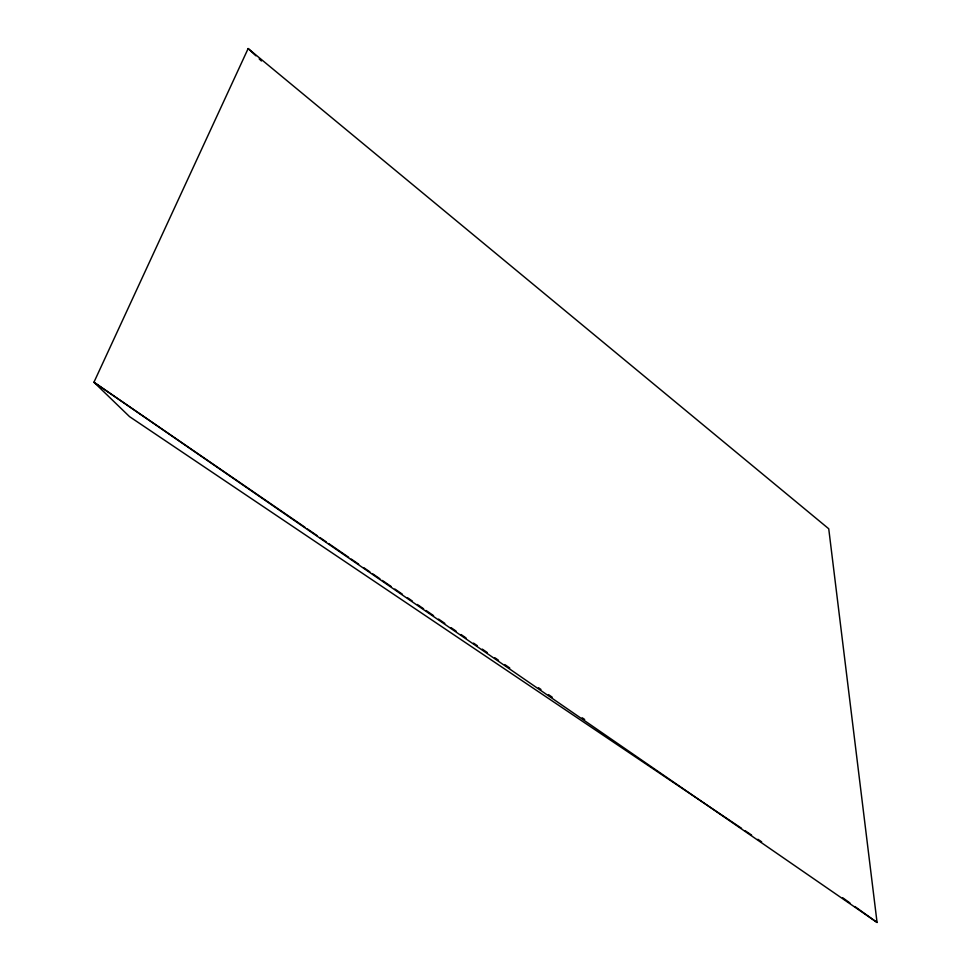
<?xml version="1.0" encoding="UTF-8"?>
<svg xmlns="http://www.w3.org/2000/svg" width="971" height="971" viewBox="0 0 971 971"><rect width="100%" height="100%" fill="white"/><g stroke="black" fill="none" stroke-linecap="round" stroke-linejoin="round"><path stroke-width="1.46" d="M304.967 527.265L93.944 382.246L877.056 922.45L828.736 528.77L248.151 48.55L93.944 382.246L129.556 416.644L741.553 828.312M745.315 830.848L751.603 835.072M757.89 839.296L761.652 841.833M307.467 528.989L317.456 535.846M319.957 537.57L326.195 541.854M328.696 543.566L348.674 557.305M351.162 559.017L358.663 564.163M363.652 567.598L369.902 571.883M372.391 573.606L379.892 578.752M382.38 580.464L391.119 586.472M394.869 589.045L402.358 594.203M407.359 597.626L412.347 601.061M417.348 604.496L423.587 608.781M426.087 610.504L433.576 615.65M438.576 619.085L444.815 623.37M451.054 627.667L456.054 631.089M461.043 634.524L466.044 637.959M473.532 643.105L477.283 645.679M482.271 649.114L487.272 652.548M494.761 657.695L498.511 660.268M504.75 664.565L509.751 667.987M538.468 687.723L540.968 689.446M548.457 694.593L552.196 697.166M582.163 717.763L584.663 719.475M842.646 897.726L850.013 903.018M854.929 906.55L877.056 922.45M248.151 48.55L255.883 55.808M259.196 58.915L261.417 60.991"/></g></svg>
